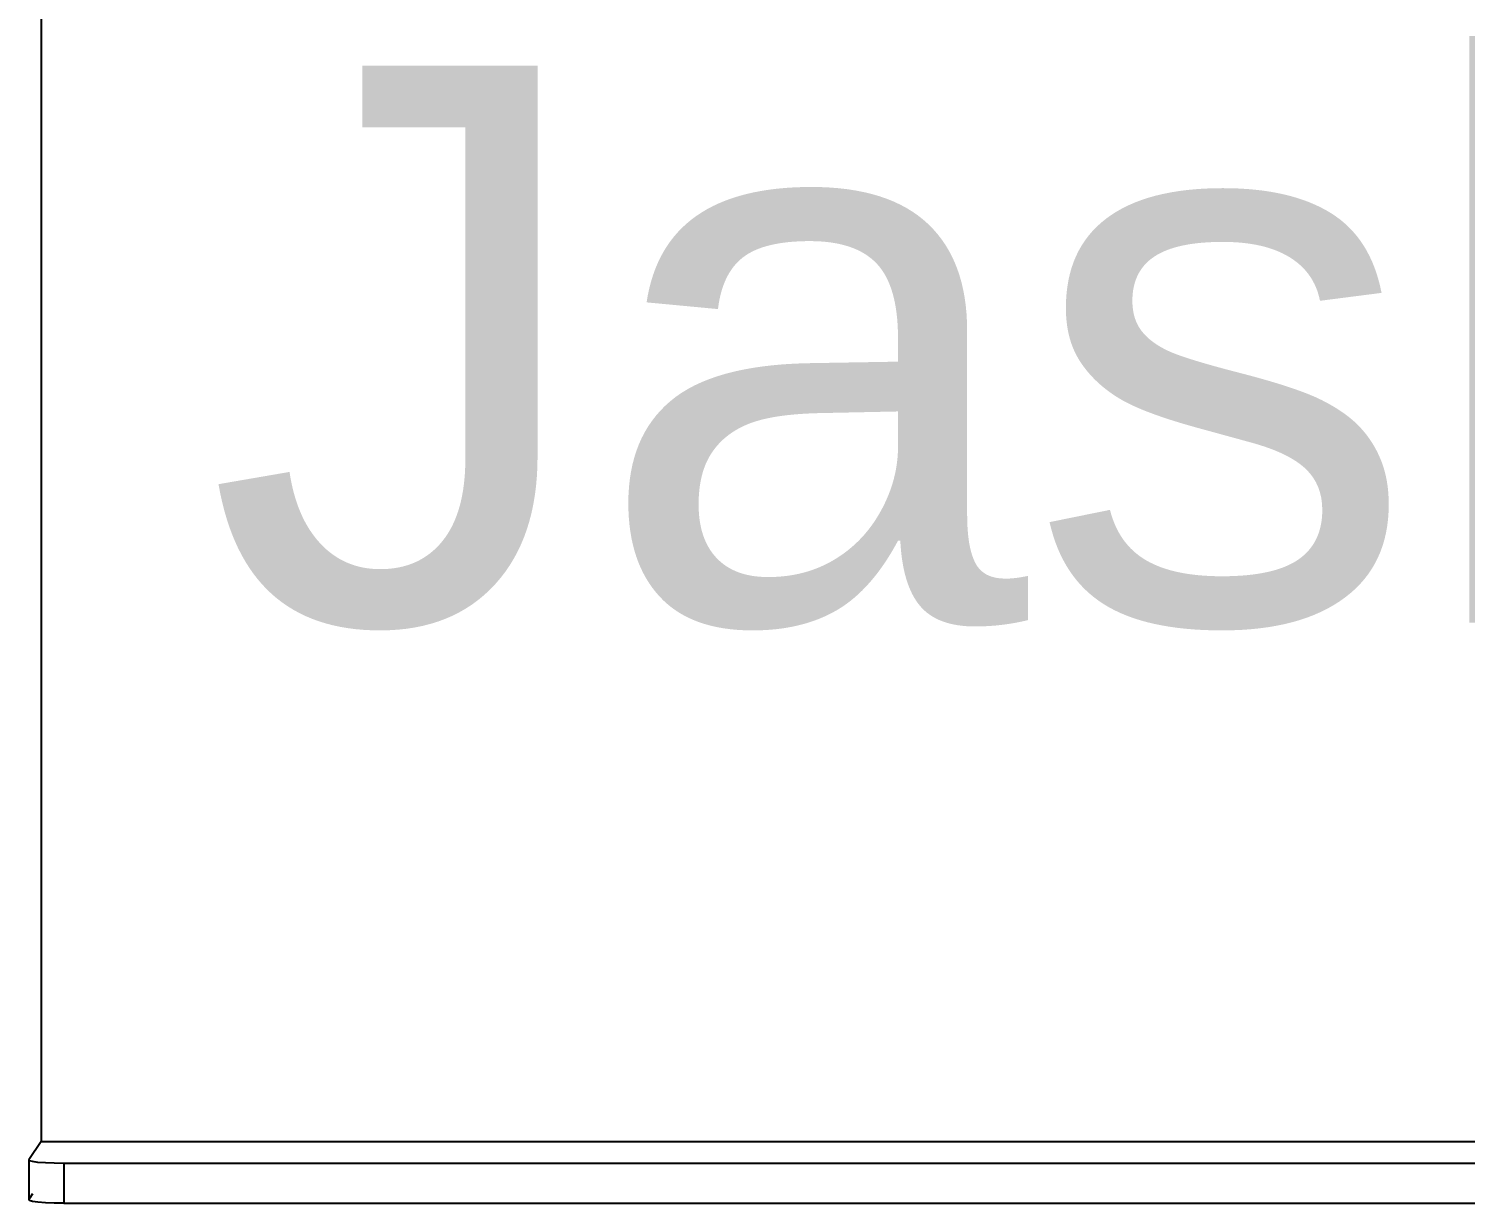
# Model space of a CAD drawing. Header units: metres. Extents: x -4.2 to 4.2, y -5.7 to 5.7.
# Drawn here: x -1.529 to -1.013, y -2.264 to -1.842 of the extents above; entities that cross this region are included whole.
import ezdxf

# ---------------------------------------------------------------- set-up
doc = ezdxf.new("R2010")
doc.units = ezdxf.units.M

msp = doc.modelspace()

# ---------------------------------------------------------------- linework, layer by layer
for p, q in [((-1.5242, -1.68548), (-1.5242, -2.24207)), ((-1.5242, -2.24207), (-1.52869, -2.24867)), ((-1.5242, -2.24207), (-0.41578, -2.24205)), ((-1.52846, -2.24901), (-1.52869, -2.24867)), ((-1.52869, -2.24867), (-1.52869, -2.26296)), ((-1.52733, -2.24933), (-1.52846, -2.24901)), ((-1.52537, -2.24961), (-1.52733, -2.24933)), ((-1.52272, -2.24982), (-1.52537, -2.24961)), ((-1.51955, -2.24995), (-1.52272, -2.24982)), ((-1.51609, -2.25), (-1.51955, -2.24995)), ((-0.43076, -2.25), (-1.51609, -2.25)), ((-1.51609, -2.25), (-1.51609, -2.2643)), ((-1.52846, -2.26331), (-1.52869, -2.26296)), ((-1.52733, -2.26095), (-1.52846, -2.26263)), ((-1.52733, -2.26363), (-1.52846, -2.26331)), ((-1.52537, -2.26391), (-1.52733, -2.26363)), ((-1.52272, -2.26412), (-1.52537, -2.26391)), ((-1.51955, -2.26425), (-1.52272, -2.26412)), ((-1.51609, -2.2643), (-1.51955, -2.26425)), ((-1.51609, -2.2643), (-0.43076, -2.2643))]:
    msp.add_line(p, q)

# ---------------------------------------------------------------- texts
at = {"insert": (-0.98345, -1.95714), "char_height": 0.2, "width": 0.9994, "attachment_point": 5}
msp.add_mtext('{\\fArial|b0|i0|c0|p34;Jasleen}', dxfattribs=at)

doc.saveas('drawing.dxf')
